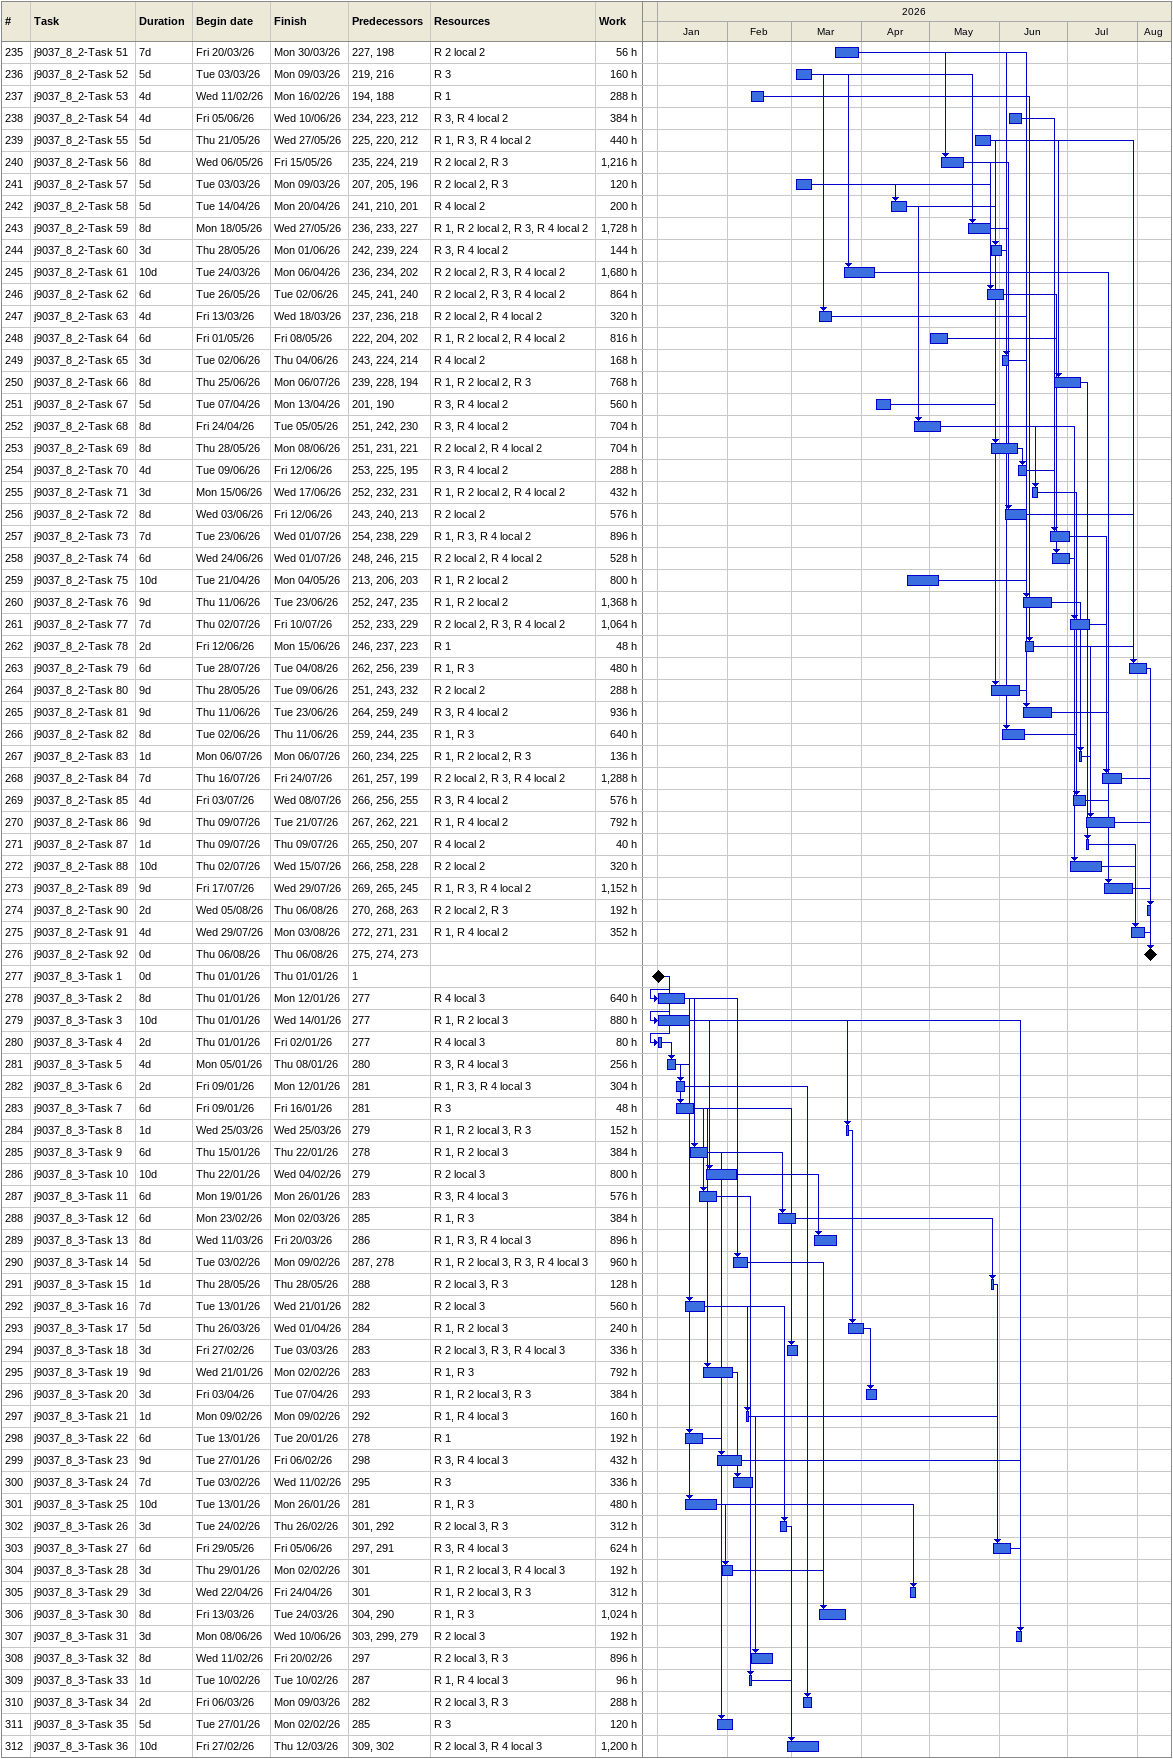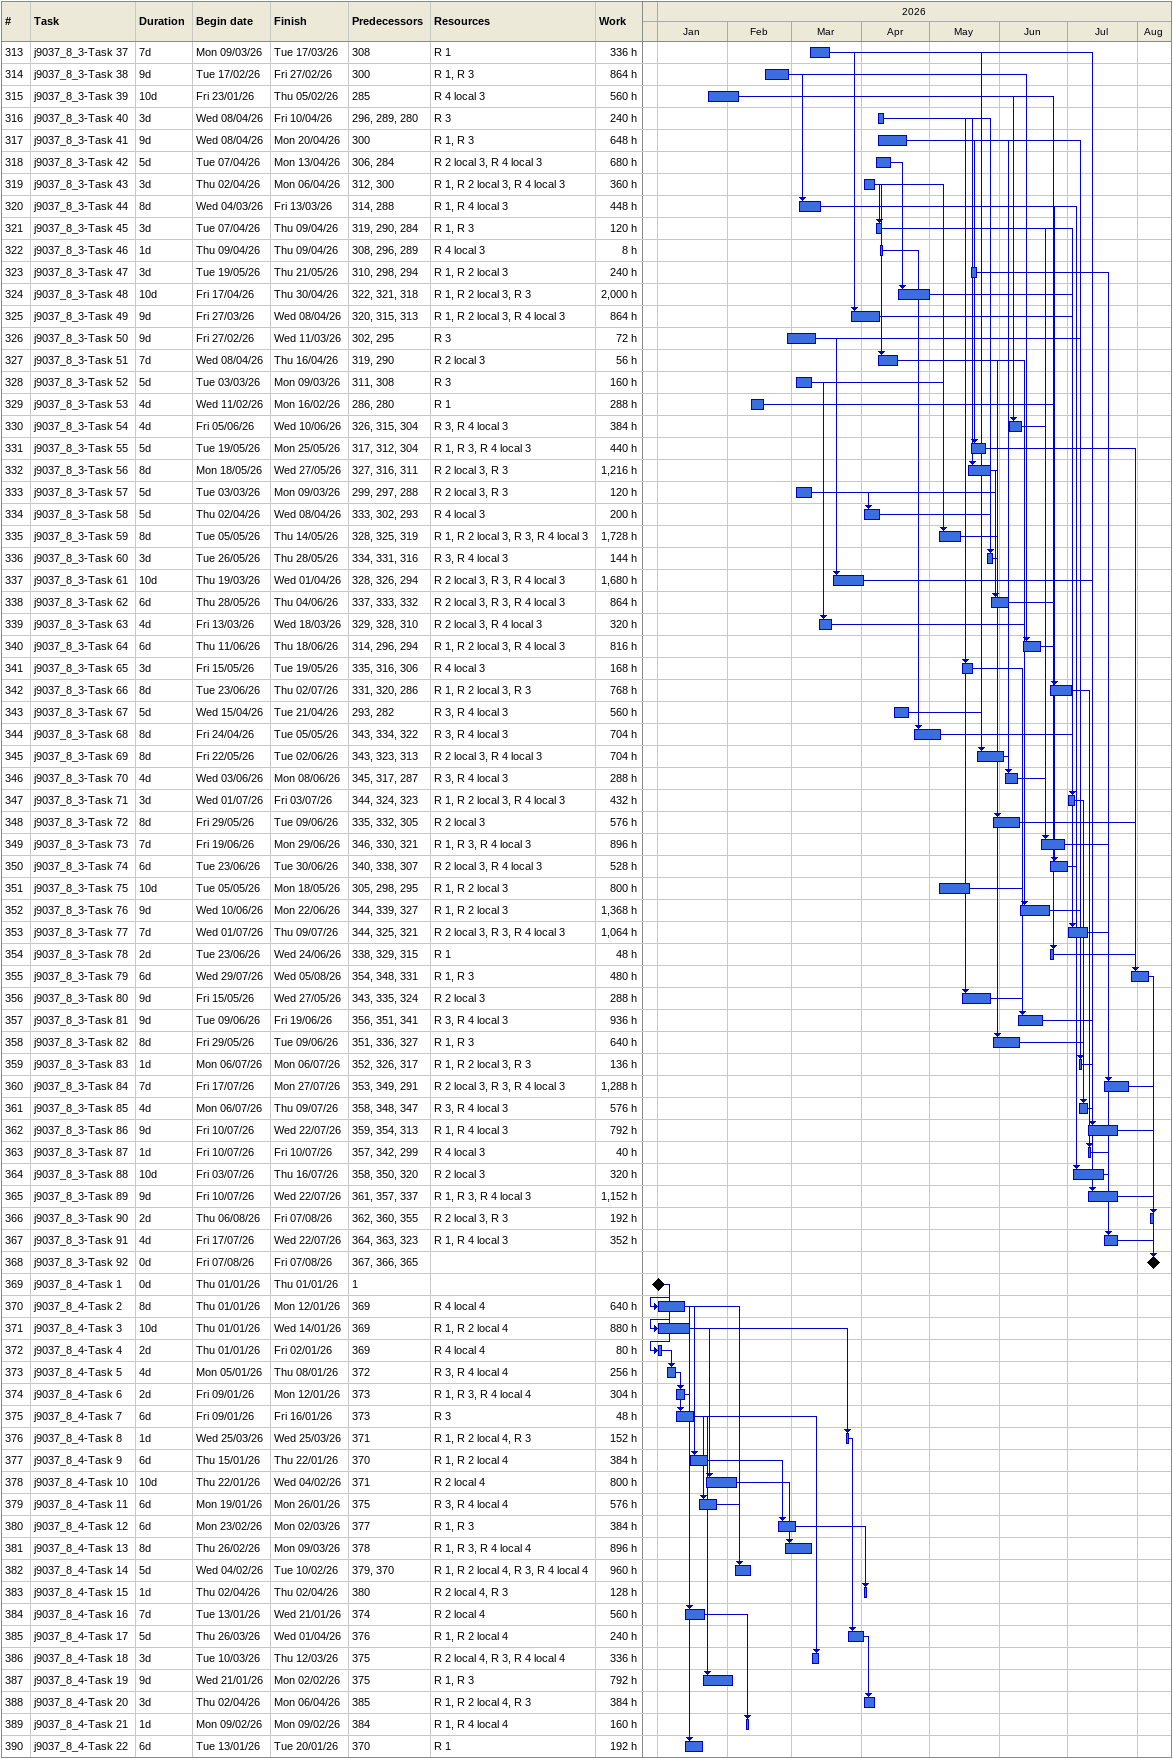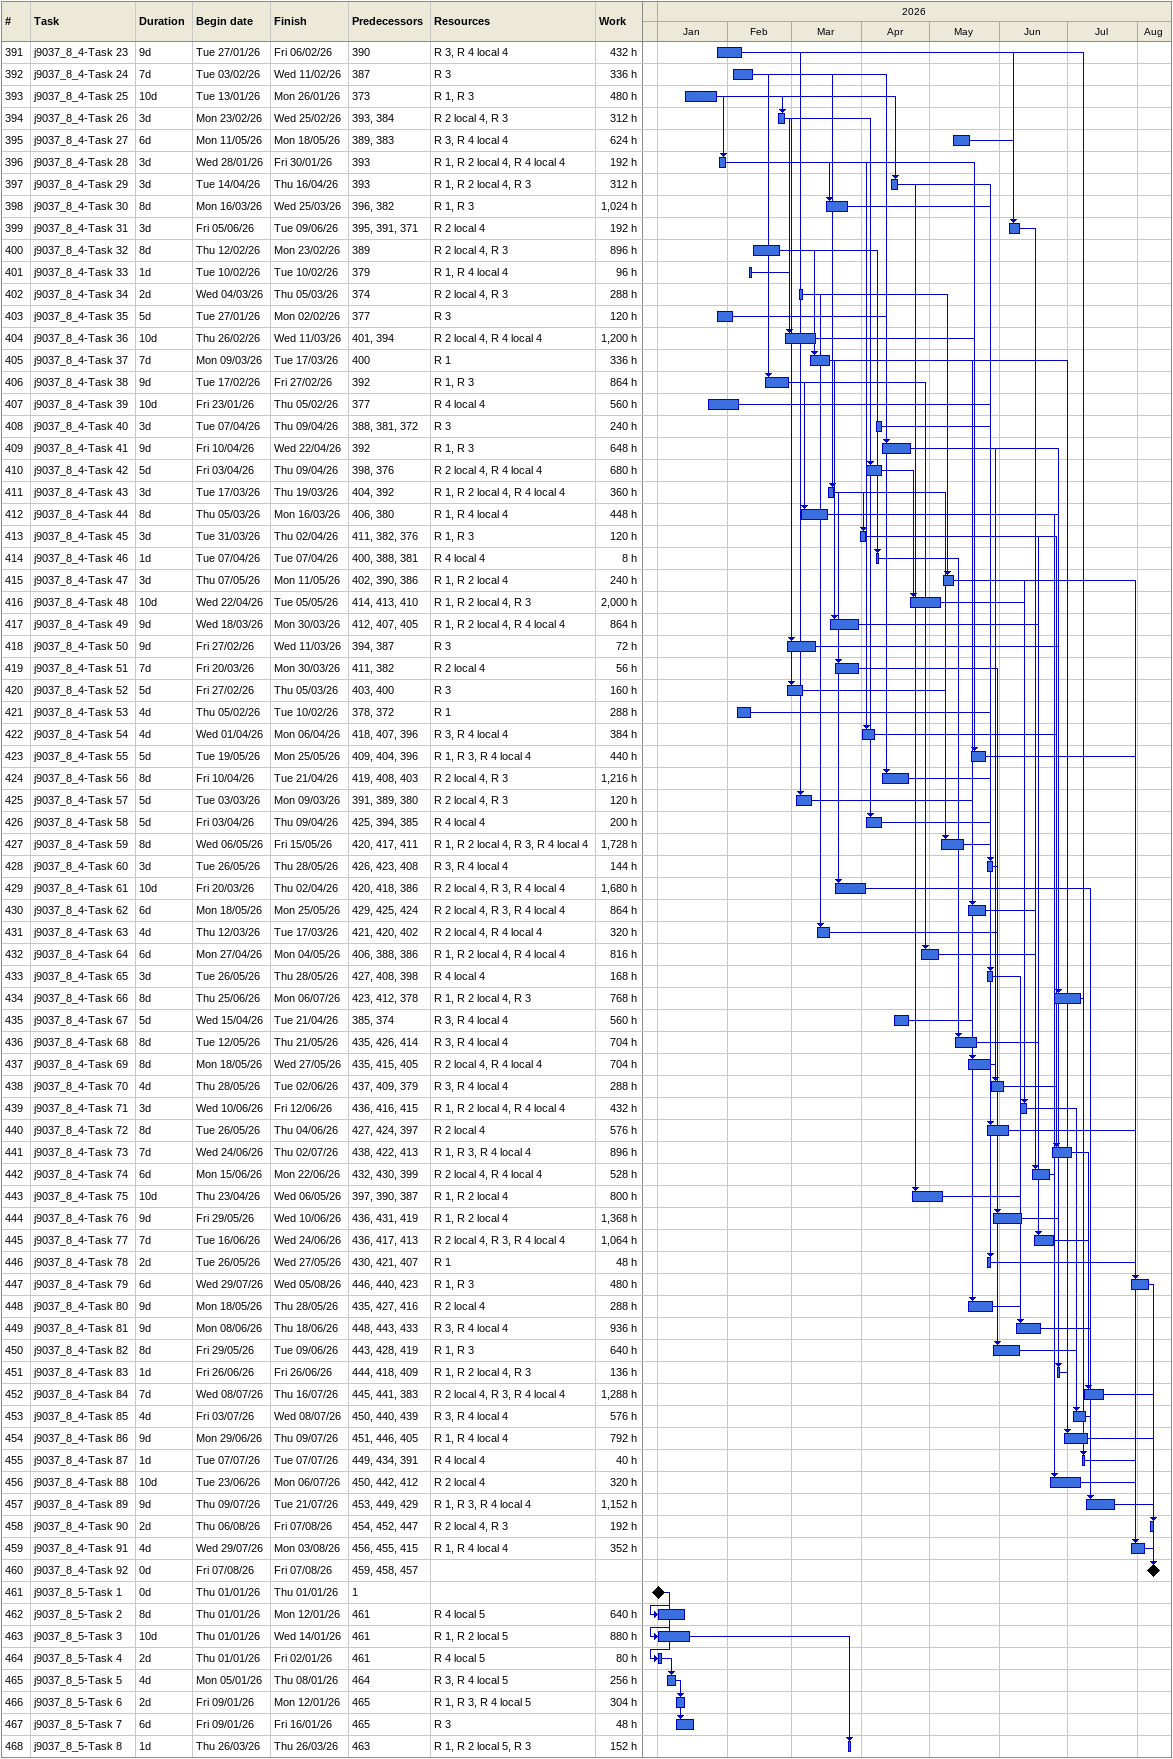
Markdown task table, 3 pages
| ID | Task | Duration | Start | Finish | Predecessors | Resources | Work (h) |
|---|---|---|---|---|---|---|---|
| 235 | j9037_8_2-Task 51 | 7d | 2026-03-20 | 2026-03-30 | 227, 198 | R 2 local 2 | 56 |
| 236 | j9037_8_2-Task 52 | 5d | 2026-03-03 | 2026-03-09 | 219, 216 | R 3 | 160 |
| 237 | j9037_8_2-Task 53 | 4d | 2026-02-11 | 2026-02-16 | 194, 188 | R 1 | 288 |
| 238 | j9037_8_2-Task 54 | 4d | 2026-06-05 | 2026-06-10 | 234, 223, 212 | R 3, R 4 local 2 | 384 |
| 239 | j9037_8_2-Task 55 | 5d | 2026-05-21 | 2026-05-27 | 225, 220, 212 | R 1, R 3, R 4 local 2 | 440 |
| 240 | j9037_8_2-Task 56 | 8d | 2026-05-06 | 2026-05-15 | 235, 224, 219 | R 2 local 2, R 3 | 1216 |
| 241 | j9037_8_2-Task 57 | 5d | 2026-03-03 | 2026-03-09 | 207, 205, 196 | R 2 local 2, R 3 | 120 |
| 242 | j9037_8_2-Task 58 | 5d | 2026-04-14 | 2026-04-20 | 241, 210, 201 | R 4 local 2 | 200 |
| 243 | j9037_8_2-Task 59 | 8d | 2026-05-18 | 2026-05-27 | 236, 233, 227 | R 1, R 2 local 2, R 3, R 4 local 2 | 1728 |
| 244 | j9037_8_2-Task 60 | 3d | 2026-05-28 | 2026-06-01 | 242, 239, 224 | R 3, R 4 local 2 | 144 |
| 245 | j9037_8_2-Task 61 | 10d | 2026-03-24 | 2026-04-06 | 236, 234, 202 | R 2 local 2, R 3, R 4 local 2 | 1680 |
| 246 | j9037_8_2-Task 62 | 6d | 2026-05-26 | 2026-06-02 | 245, 241, 240 | R 2 local 2, R 3, R 4 local 2 | 864 |
| 247 | j9037_8_2-Task 63 | 4d | 2026-03-13 | 2026-03-18 | 237, 236, 218 | R 2 local 2, R 4 local 2 | 320 |
| 248 | j9037_8_2-Task 64 | 6d | 2026-05-01 | 2026-05-08 | 222, 204, 202 | R 1, R 2 local 2, R 4 local 2 | 816 |
| 249 | j9037_8_2-Task 65 | 3d | 2026-06-02 | 2026-06-04 | 243, 224, 214 | R 4 local 2 | 168 |
| 250 | j9037_8_2-Task 66 | 8d | 2026-06-25 | 2026-07-06 | 239, 228, 194 | R 1, R 2 local 2, R 3 | 768 |
| 251 | j9037_8_2-Task 67 | 5d | 2026-04-07 | 2026-04-13 | 201, 190 | R 3, R 4 local 2 | 560 |
| 252 | j9037_8_2-Task 68 | 8d | 2026-04-24 | 2026-05-05 | 251, 242, 230 | R 3, R 4 local 2 | 704 |
| 253 | j9037_8_2-Task 69 | 8d | 2026-05-28 | 2026-06-08 | 251, 231, 221 | R 2 local 2, R 4 local 2 | 704 |
| 254 | j9037_8_2-Task 70 | 4d | 2026-06-09 | 2026-06-12 | 253, 225, 195 | R 3, R 4 local 2 | 288 |
| 255 | j9037_8_2-Task 71 | 3d | 2026-06-15 | 2026-06-17 | 252, 232, 231 | R 1, R 2 local 2, R 4 local 2 | 432 |
| 256 | j9037_8_2-Task 72 | 8d | 2026-06-03 | 2026-06-12 | 243, 240, 213 | R 2 local 2 | 576 |
| 257 | j9037_8_2-Task 73 | 7d | 2026-06-23 | 2026-07-01 | 254, 238, 229 | R 1, R 3, R 4 local 2 | 896 |
| 258 | j9037_8_2-Task 74 | 6d | 2026-06-24 | 2026-07-01 | 248, 246, 215 | R 2 local 2, R 4 local 2 | 528 |
| 259 | j9037_8_2-Task 75 | 10d | 2026-04-21 | 2026-05-04 | 213, 206, 203 | R 1, R 2 local 2 | 800 |
| 260 | j9037_8_2-Task 76 | 9d | 2026-06-11 | 2026-06-23 | 252, 247, 235 | R 1, R 2 local 2 | 1368 |
| 261 | j9037_8_2-Task 77 | 7d | 2026-07-02 | 2026-07-10 | 252, 233, 229 | R 2 local 2, R 3, R 4 local 2 | 1064 |
| 262 | j9037_8_2-Task 78 | 2d | 2026-06-12 | 2026-06-15 | 246, 237, 223 | R 1 | 48 |
| 263 | j9037_8_2-Task 79 | 6d | 2026-07-28 | 2026-08-04 | 262, 256, 239 | R 1, R 3 | 480 |
| 264 | j9037_8_2-Task 80 | 9d | 2026-05-28 | 2026-06-09 | 251, 243, 232 | R 2 local 2 | 288 |
| 265 | j9037_8_2-Task 81 | 9d | 2026-06-11 | 2026-06-23 | 264, 259, 249 | R 3, R 4 local 2 | 936 |
| 266 | j9037_8_2-Task 82 | 8d | 2026-06-02 | 2026-06-11 | 259, 244, 235 | R 1, R 3 | 640 |
| 267 | j9037_8_2-Task 83 | 1d | 2026-07-06 | 2026-07-06 | 260, 234, 225 | R 1, R 2 local 2, R 3 | 136 |
| 268 | j9037_8_2-Task 84 | 7d | 2026-07-16 | 2026-07-24 | 261, 257, 199 | R 2 local 2, R 3, R 4 local 2 | 1288 |
| 269 | j9037_8_2-Task 85 | 4d | 2026-07-03 | 2026-07-08 | 266, 256, 255 | R 3, R 4 local 2 | 576 |
| 270 | j9037_8_2-Task 86 | 9d | 2026-07-09 | 2026-07-21 | 267, 262, 221 | R 1, R 4 local 2 | 792 |
| 271 | j9037_8_2-Task 87 | 1d | 2026-07-09 | 2026-07-09 | 265, 250, 207 | R 4 local 2 | 40 |
| 272 | j9037_8_2-Task 88 | 10d | 2026-07-02 | 2026-07-15 | 266, 258, 228 | R 2 local 2 | 320 |
| 273 | j9037_8_2-Task 89 | 9d | 2026-07-17 | 2026-07-29 | 269, 265, 245 | R 1, R 3, R 4 local 2 | 1152 |
| 274 | j9037_8_2-Task 90 | 2d | 2026-08-05 | 2026-08-06 | 270, 268, 263 | R 2 local 2, R 3 | 192 |
| 275 | j9037_8_2-Task 91 | 4d | 2026-07-29 | 2026-08-03 | 272, 271, 231 | R 1, R 4 local 2 | 352 |
| 276 | j9037_8_2-Task 92 | 0d | 2026-08-06 | 2026-08-06 | 275, 274, 273 |  |  |
| 277 | j9037_8_3-Task 1 | 0d | 2026-01-01 | 2026-01-01 | 1 |  |  |
| 278 | j9037_8_3-Task 2 | 8d | 2026-01-01 | 2026-01-12 | 277 | R 4 local 3 | 640 |
| 279 | j9037_8_3-Task 3 | 10d | 2026-01-01 | 2026-01-14 | 277 | R 1, R 2 local 3 | 880 |
| 280 | j9037_8_3-Task 4 | 2d | 2026-01-01 | 2026-01-02 | 277 | R 4 local 3 | 80 |
| 281 | j9037_8_3-Task 5 | 4d | 2026-01-05 | 2026-01-08 | 280 | R 3, R 4 local 3 | 256 |
| 282 | j9037_8_3-Task 6 | 2d | 2026-01-09 | 2026-01-12 | 281 | R 1, R 3, R 4 local 3 | 304 |
| 283 | j9037_8_3-Task 7 | 6d | 2026-01-09 | 2026-01-16 | 281 | R 3 | 48 |
| 284 | j9037_8_3-Task 8 | 1d | 2026-03-25 | 2026-03-25 | 279 | R 1, R 2 local 3, R 3 | 152 |
| 285 | j9037_8_3-Task 9 | 6d | 2026-01-15 | 2026-01-22 | 278 | R 1, R 2 local 3 | 384 |
| 286 | j9037_8_3-Task 10 | 10d | 2026-01-22 | 2026-02-04 | 279 | R 2 local 3 | 800 |
| 287 | j9037_8_3-Task 11 | 6d | 2026-01-19 | 2026-01-26 | 283 | R 3, R 4 local 3 | 576 |
| 288 | j9037_8_3-Task 12 | 6d | 2026-02-23 | 2026-03-02 | 285 | R 1, R 3 | 384 |
| 289 | j9037_8_3-Task 13 | 8d | 2026-03-11 | 2026-03-20 | 286 | R 1, R 3, R 4 local 3 | 896 |
| 290 | j9037_8_3-Task 14 | 5d | 2026-02-03 | 2026-02-09 | 287, 278 | R 1, R 2 local 3, R 3, R 4 local 3 | 960 |
| 291 | j9037_8_3-Task 15 | 1d | 2026-05-28 | 2026-05-28 | 288 | R 2 local 3, R 3 | 128 |
| 292 | j9037_8_3-Task 16 | 7d | 2026-01-13 | 2026-01-21 | 282 | R 2 local 3 | 560 |
| 293 | j9037_8_3-Task 17 | 5d | 2026-03-26 | 2026-04-01 | 284 | R 1, R 2 local 3 | 240 |
| 294 | j9037_8_3-Task 18 | 3d | 2026-02-27 | 2026-03-03 | 283 | R 2 local 3, R 3, R 4 local 3 | 336 |
| 295 | j9037_8_3-Task 19 | 9d | 2026-01-21 | 2026-02-02 | 283 | R 1, R 3 | 792 |
| 296 | j9037_8_3-Task 20 | 3d | 2026-04-03 | 2026-04-07 | 293 | R 1, R 2 local 3, R 3 | 384 |
| 297 | j9037_8_3-Task 21 | 1d | 2026-02-09 | 2026-02-09 | 292 | R 1, R 4 local 3 | 160 |
| 298 | j9037_8_3-Task 22 | 6d | 2026-01-13 | 2026-01-20 | 278 | R 1 | 192 |
| 299 | j9037_8_3-Task 23 | 9d | 2026-01-27 | 2026-02-06 | 298 | R 3, R 4 local 3 | 432 |
| 300 | j9037_8_3-Task 24 | 7d | 2026-02-03 | 2026-02-11 | 295 | R 3 | 336 |
| 301 | j9037_8_3-Task 25 | 10d | 2026-01-13 | 2026-01-26 | 281 | R 1, R 3 | 480 |
| 302 | j9037_8_3-Task 26 | 3d | 2026-02-24 | 2026-02-26 | 301, 292 | R 2 local 3, R 3 | 312 |
| 303 | j9037_8_3-Task 27 | 6d | 2026-05-29 | 2026-06-05 | 297, 291 | R 3, R 4 local 3 | 624 |
| 304 | j9037_8_3-Task 28 | 3d | 2026-01-29 | 2026-02-02 | 301 | R 1, R 2 local 3, R 4 local 3 | 192 |
| 305 | j9037_8_3-Task 29 | 3d | 2026-04-22 | 2026-04-24 | 301 | R 1, R 2 local 3, R 3 | 312 |
| 306 | j9037_8_3-Task 30 | 8d | 2026-03-13 | 2026-03-24 | 304, 290 | R 1, R 3 | 1024 |
| 307 | j9037_8_3-Task 31 | 3d | 2026-06-08 | 2026-06-10 | 303, 299, 279 | R 2 local 3 | 192 |
| 308 | j9037_8_3-Task 32 | 8d | 2026-02-11 | 2026-02-20 | 297 | R 2 local 3, R 3 | 896 |
| 309 | j9037_8_3-Task 33 | 1d | 2026-02-10 | 2026-02-10 | 287 | R 1, R 4 local 3 | 96 |
| 310 | j9037_8_3-Task 34 | 2d | 2026-03-06 | 2026-03-09 | 282 | R 2 local 3, R 3 | 288 |
| 311 | j9037_8_3-Task 35 | 5d | 2026-01-27 | 2026-02-02 | 285 | R 3 | 120 |
| 312 | j9037_8_3-Task 36 | 10d | 2026-02-27 | 2026-03-12 | 309, 302 | R 2 local 3, R 4 local 3 | 1200 |
| 313 | j9037_8_3-Task 37 | 7d | 2026-03-09 | 2026-03-17 | 308 | R 1 | 336 |
| 314 | j9037_8_3-Task 38 | 9d | 2026-02-17 | 2026-02-27 | 300 | R 1, R 3 | 864 |
| 315 | j9037_8_3-Task 39 | 10d | 2026-01-23 | 2026-02-05 | 285 | R 4 local 3 | 560 |
| 316 | j9037_8_3-Task 40 | 3d | 2026-04-08 | 2026-04-10 | 296, 289, 280 | R 3 | 240 |
| 317 | j9037_8_3-Task 41 | 9d | 2026-04-08 | 2026-04-20 | 300 | R 1, R 3 | 648 |
| 318 | j9037_8_3-Task 42 | 5d | 2026-04-07 | 2026-04-13 | 306, 284 | R 2 local 3, R 4 local 3 | 680 |
| 319 | j9037_8_3-Task 43 | 3d | 2026-04-02 | 2026-04-06 | 312, 300 | R 1, R 2 local 3, R 4 local 3 | 360 |
| 320 | j9037_8_3-Task 44 | 8d | 2026-03-04 | 2026-03-13 | 314, 288 | R 1, R 4 local 3 | 448 |
| 321 | j9037_8_3-Task 45 | 3d | 2026-04-07 | 2026-04-09 | 319, 290, 284 | R 1, R 3 | 120 |
| 322 | j9037_8_3-Task 46 | 1d | 2026-04-09 | 2026-04-09 | 308, 296, 289 | R 4 local 3 | 8 |
| 323 | j9037_8_3-Task 47 | 3d | 2026-05-19 | 2026-05-21 | 310, 298, 294 | R 1, R 2 local 3 | 240 |
| 324 | j9037_8_3-Task 48 | 10d | 2026-04-17 | 2026-04-30 | 322, 321, 318 | R 1, R 2 local 3, R 3 | 2000 |
| 325 | j9037_8_3-Task 49 | 9d | 2026-03-27 | 2026-04-08 | 320, 315, 313 | R 1, R 2 local 3, R 4 local 3 | 864 |
| 326 | j9037_8_3-Task 50 | 9d | 2026-02-27 | 2026-03-11 | 302, 295 | R 3 | 72 |
| 327 | j9037_8_3-Task 51 | 7d | 2026-04-08 | 2026-04-16 | 319, 290 | R 2 local 3 | 56 |
| 328 | j9037_8_3-Task 52 | 5d | 2026-03-03 | 2026-03-09 | 311, 308 | R 3 | 160 |
| 329 | j9037_8_3-Task 53 | 4d | 2026-02-11 | 2026-02-16 | 286, 280 | R 1 | 288 |
| 330 | j9037_8_3-Task 54 | 4d | 2026-06-05 | 2026-06-10 | 326, 315, 304 | R 3, R 4 local 3 | 384 |
| 331 | j9037_8_3-Task 55 | 5d | 2026-05-19 | 2026-05-25 | 317, 312, 304 | R 1, R 3, R 4 local 3 | 440 |
| 332 | j9037_8_3-Task 56 | 8d | 2026-05-18 | 2026-05-27 | 327, 316, 311 | R 2 local 3, R 3 | 1216 |
| 333 | j9037_8_3-Task 57 | 5d | 2026-03-03 | 2026-03-09 | 299, 297, 288 | R 2 local 3, R 3 | 120 |
| 334 | j9037_8_3-Task 58 | 5d | 2026-04-02 | 2026-04-08 | 333, 302, 293 | R 4 local 3 | 200 |
| 335 | j9037_8_3-Task 59 | 8d | 2026-05-05 | 2026-05-14 | 328, 325, 319 | R 1, R 2 local 3, R 3, R 4 local 3 | 1728 |
| 336 | j9037_8_3-Task 60 | 3d | 2026-05-26 | 2026-05-28 | 334, 331, 316 | R 3, R 4 local 3 | 144 |
| 337 | j9037_8_3-Task 61 | 10d | 2026-03-19 | 2026-04-01 | 328, 326, 294 | R 2 local 3, R 3, R 4 local 3 | 1680 |
| 338 | j9037_8_3-Task 62 | 6d | 2026-05-28 | 2026-06-04 | 337, 333, 332 | R 2 local 3, R 3, R 4 local 3 | 864 |
| 339 | j9037_8_3-Task 63 | 4d | 2026-03-13 | 2026-03-18 | 329, 328, 310 | R 2 local 3, R 4 local 3 | 320 |
| 340 | j9037_8_3-Task 64 | 6d | 2026-06-11 | 2026-06-18 | 314, 296, 294 | R 1, R 2 local 3, R 4 local 3 | 816 |
| 341 | j9037_8_3-Task 65 | 3d | 2026-05-15 | 2026-05-19 | 335, 316, 306 | R 4 local 3 | 168 |
| 342 | j9037_8_3-Task 66 | 8d | 2026-06-23 | 2026-07-02 | 331, 320, 286 | R 1, R 2 local 3, R 3 | 768 |
| 343 | j9037_8_3-Task 67 | 5d | 2026-04-15 | 2026-04-21 | 293, 282 | R 3, R 4 local 3 | 560 |
| 344 | j9037_8_3-Task 68 | 8d | 2026-04-24 | 2026-05-05 | 343, 334, 322 | R 3, R 4 local 3 | 704 |
| 345 | j9037_8_3-Task 69 | 8d | 2026-05-22 | 2026-06-02 | 343, 323, 313 | R 2 local 3, R 4 local 3 | 704 |
| 346 | j9037_8_3-Task 70 | 4d | 2026-06-03 | 2026-06-08 | 345, 317, 287 | R 3, R 4 local 3 | 288 |
| 347 | j9037_8_3-Task 71 | 3d | 2026-07-01 | 2026-07-03 | 344, 324, 323 | R 1, R 2 local 3, R 4 local 3 | 432 |
| 348 | j9037_8_3-Task 72 | 8d | 2026-05-29 | 2026-06-09 | 335, 332, 305 | R 2 local 3 | 576 |
| 349 | j9037_8_3-Task 73 | 7d | 2026-06-19 | 2026-06-29 | 346, 330, 321 | R 1, R 3, R 4 local 3 | 896 |
| 350 | j9037_8_3-Task 74 | 6d | 2026-06-23 | 2026-06-30 | 340, 338, 307 | R 2 local 3, R 4 local 3 | 528 |
| 351 | j9037_8_3-Task 75 | 10d | 2026-05-05 | 2026-05-18 | 305, 298, 295 | R 1, R 2 local 3 | 800 |
| 352 | j9037_8_3-Task 76 | 9d | 2026-06-10 | 2026-06-22 | 344, 339, 327 | R 1, R 2 local 3 | 1368 |
| 353 | j9037_8_3-Task 77 | 7d | 2026-07-01 | 2026-07-09 | 344, 325, 321 | R 2 local 3, R 3, R 4 local 3 | 1064 |
| 354 | j9037_8_3-Task 78 | 2d | 2026-06-23 | 2026-06-24 | 338, 329, 315 | R 1 | 48 |
| 355 | j9037_8_3-Task 79 | 6d | 2026-07-29 | 2026-08-05 | 354, 348, 331 | R 1, R 3 | 480 |
| 356 | j9037_8_3-Task 80 | 9d | 2026-05-15 | 2026-05-27 | 343, 335, 324 | R 2 local 3 | 288 |
| 357 | j9037_8_3-Task 81 | 9d | 2026-06-09 | 2026-06-19 | 356, 351, 341 | R 3, R 4 local 3 | 936 |
| 358 | j9037_8_3-Task 82 | 8d | 2026-05-29 | 2026-06-09 | 351, 336, 327 | R 1, R 3 | 640 |
| 359 | j9037_8_3-Task 83 | 1d | 2026-07-06 | 2026-07-06 | 352, 326, 317 | R 1, R 2 local 3, R 3 | 136 |
| 360 | j9037_8_3-Task 84 | 7d | 2026-07-17 | 2026-07-27 | 353, 349, 291 | R 2 local 3, R 3, R 4 local 3 | 1288 |
| 361 | j9037_8_3-Task 85 | 4d | 2026-07-06 | 2026-07-09 | 358, 348, 347 | R 3, R 4 local 3 | 576 |
| 362 | j9037_8_3-Task 86 | 9d | 2026-07-10 | 2026-07-22 | 359, 354, 313 | R 1, R 4 local 3 | 792 |
| 363 | j9037_8_3-Task 87 | 1d | 2026-07-10 | 2026-07-10 | 357, 342, 299 | R 4 local 3 | 40 |
| 364 | j9037_8_3-Task 88 | 10d | 2026-07-03 | 2026-07-16 | 358, 350, 320 | R 2 local 3 | 320 |
| 365 | j9037_8_3-Task 89 | 9d | 2026-07-10 | 2026-07-22 | 361, 357, 337 | R 1, R 3, R 4 local 3 | 1152 |
| 366 | j9037_8_3-Task 90 | 2d | 2026-08-06 | 2026-08-07 | 362, 360, 355 | R 2 local 3, R 3 | 192 |
| 367 | j9037_8_3-Task 91 | 4d | 2026-07-17 | 2026-07-22 | 364, 363, 323 | R 1, R 4 local 3 | 352 |
| 368 | j9037_8_3-Task 92 | 0d | 2026-08-07 | 2026-08-07 | 367, 366, 365 |  |  |
| 369 | j9037_8_4-Task 1 | 0d | 2026-01-01 | 2026-01-01 | 1 |  |  |
| 370 | j9037_8_4-Task 2 | 8d | 2026-01-01 | 2026-01-12 | 369 | R 4 local 4 | 640 |
| 371 | j9037_8_4-Task 3 | 10d | 2026-01-01 | 2026-01-14 | 369 | R 1, R 2 local 4 | 880 |
| 372 | j9037_8_4-Task 4 | 2d | 2026-01-01 | 2026-01-02 | 369 | R 4 local 4 | 80 |
| 373 | j9037_8_4-Task 5 | 4d | 2026-01-05 | 2026-01-08 | 372 | R 3, R 4 local 4 | 256 |
| 374 | j9037_8_4-Task 6 | 2d | 2026-01-09 | 2026-01-12 | 373 | R 1, R 3, R 4 local 4 | 304 |
| 375 | j9037_8_4-Task 7 | 6d | 2026-01-09 | 2026-01-16 | 373 | R 3 | 48 |
| 376 | j9037_8_4-Task 8 | 1d | 2026-03-25 | 2026-03-25 | 371 | R 1, R 2 local 4, R 3 | 152 |
| 377 | j9037_8_4-Task 9 | 6d | 2026-01-15 | 2026-01-22 | 370 | R 1, R 2 local 4 | 384 |
| 378 | j9037_8_4-Task 10 | 10d | 2026-01-22 | 2026-02-04 | 371 | R 2 local 4 | 800 |
| 379 | j9037_8_4-Task 11 | 6d | 2026-01-19 | 2026-01-26 | 375 | R 3, R 4 local 4 | 576 |
| 380 | j9037_8_4-Task 12 | 6d | 2026-02-23 | 2026-03-02 | 377 | R 1, R 3 | 384 |
| 381 | j9037_8_4-Task 13 | 8d | 2026-02-26 | 2026-03-09 | 378 | R 1, R 3, R 4 local 4 | 896 |
| 382 | j9037_8_4-Task 14 | 5d | 2026-02-04 | 2026-02-10 | 379, 370 | R 1, R 2 local 4, R 3, R 4 local 4 | 960 |
| 383 | j9037_8_4-Task 15 | 1d | 2026-04-02 | 2026-04-02 | 380 | R 2 local 4, R 3 | 128 |
| 384 | j9037_8_4-Task 16 | 7d | 2026-01-13 | 2026-01-21 | 374 | R 2 local 4 | 560 |
| 385 | j9037_8_4-Task 17 | 5d | 2026-03-26 | 2026-04-01 | 376 | R 1, R 2 local 4 | 240 |
| 386 | j9037_8_4-Task 18 | 3d | 2026-03-10 | 2026-03-12 | 375 | R 2 local 4, R 3, R 4 local 4 | 336 |
| 387 | j9037_8_4-Task 19 | 9d | 2026-01-21 | 2026-02-02 | 375 | R 1, R 3 | 792 |
| 388 | j9037_8_4-Task 20 | 3d | 2026-04-02 | 2026-04-06 | 385 | R 1, R 2 local 4, R 3 | 384 |
| 389 | j9037_8_4-Task 21 | 1d | 2026-02-09 | 2026-02-09 | 384 | R 1, R 4 local 4 | 160 |
| 390 | j9037_8_4-Task 22 | 6d | 2026-01-13 | 2026-01-20 | 370 | R 1 | 192 |
| 391 | j9037_8_4-Task 23 | 9d | 2026-01-27 | 2026-02-06 | 390 | R 3, R 4 local 4 | 432 |
| 392 | j9037_8_4-Task 24 | 7d | 2026-02-03 | 2026-02-11 | 387 | R 3 | 336 |
| 393 | j9037_8_4-Task 25 | 10d | 2026-01-13 | 2026-01-26 | 373 | R 1, R 3 | 480 |
| 394 | j9037_8_4-Task 26 | 3d | 2026-02-23 | 2026-02-25 | 393, 384 | R 2 local 4, R 3 | 312 |
| 395 | j9037_8_4-Task 27 | 6d | 2026-05-11 | 2026-05-18 | 389, 383 | R 3, R 4 local 4 | 624 |
| 396 | j9037_8_4-Task 28 | 3d | 2026-01-28 | 2026-01-30 | 393 | R 1, R 2 local 4, R 4 local 4 | 192 |
| 397 | j9037_8_4-Task 29 | 3d | 2026-04-14 | 2026-04-16 | 393 | R 1, R 2 local 4, R 3 | 312 |
| 398 | j9037_8_4-Task 30 | 8d | 2026-03-16 | 2026-03-25 | 396, 382 | R 1, R 3 | 1024 |
| 399 | j9037_8_4-Task 31 | 3d | 2026-06-05 | 2026-06-09 | 395, 391, 371 | R 2 local 4 | 192 |
| 400 | j9037_8_4-Task 32 | 8d | 2026-02-12 | 2026-02-23 | 389 | R 2 local 4, R 3 | 896 |
| 401 | j9037_8_4-Task 33 | 1d | 2026-02-10 | 2026-02-10 | 379 | R 1, R 4 local 4 | 96 |
| 402 | j9037_8_4-Task 34 | 2d | 2026-03-04 | 2026-03-05 | 374 | R 2 local 4, R 3 | 288 |
| 403 | j9037_8_4-Task 35 | 5d | 2026-01-27 | 2026-02-02 | 377 | R 3 | 120 |
| 404 | j9037_8_4-Task 36 | 10d | 2026-02-26 | 2026-03-11 | 401, 394 | R 2 local 4, R 4 local 4 | 1200 |
| 405 | j9037_8_4-Task 37 | 7d | 2026-03-09 | 2026-03-17 | 400 | R 1 | 336 |
| 406 | j9037_8_4-Task 38 | 9d | 2026-02-17 | 2026-02-27 | 392 | R 1, R 3 | 864 |
| 407 | j9037_8_4-Task 39 | 10d | 2026-01-23 | 2026-02-05 | 377 | R 4 local 4 | 560 |
| 408 | j9037_8_4-Task 40 | 3d | 2026-04-07 | 2026-04-09 | 388, 381, 372 | R 3 | 240 |
| 409 | j9037_8_4-Task 41 | 9d | 2026-04-10 | 2026-04-22 | 392 | R 1, R 3 | 648 |
| 410 | j9037_8_4-Task 42 | 5d | 2026-04-03 | 2026-04-09 | 398, 376 | R 2 local 4, R 4 local 4 | 680 |
| 411 | j9037_8_4-Task 43 | 3d | 2026-03-17 | 2026-03-19 | 404, 392 | R 1, R 2 local 4, R 4 local 4 | 360 |
| 412 | j9037_8_4-Task 44 | 8d | 2026-03-05 | 2026-03-16 | 406, 380 | R 1, R 4 local 4 | 448 |
| 413 | j9037_8_4-Task 45 | 3d | 2026-03-31 | 2026-04-02 | 411, 382, 376 | R 1, R 3 | 120 |
| 414 | j9037_8_4-Task 46 | 1d | 2026-04-07 | 2026-04-07 | 400, 388, 381 | R 4 local 4 | 8 |
| 415 | j9037_8_4-Task 47 | 3d | 2026-05-07 | 2026-05-11 | 402, 390, 386 | R 1, R 2 local 4 | 240 |
| 416 | j9037_8_4-Task 48 | 10d | 2026-04-22 | 2026-05-05 | 414, 413, 410 | R 1, R 2 local 4, R 3 | 2000 |
| 417 | j9037_8_4-Task 49 | 9d | 2026-03-18 | 2026-03-30 | 412, 407, 405 | R 1, R 2 local 4, R 4 local 4 | 864 |
| 418 | j9037_8_4-Task 50 | 9d | 2026-02-27 | 2026-03-11 | 394, 387 | R 3 | 72 |
| 419 | j9037_8_4-Task 51 | 7d | 2026-03-20 | 2026-03-30 | 411, 382 | R 2 local 4 | 56 |
| 420 | j9037_8_4-Task 52 | 5d | 2026-02-27 | 2026-03-05 | 403, 400 | R 3 | 160 |
| 421 | j9037_8_4-Task 53 | 4d | 2026-02-05 | 2026-02-10 | 378, 372 | R 1 | 288 |
| 422 | j9037_8_4-Task 54 | 4d | 2026-04-01 | 2026-04-06 | 418, 407, 396 | R 3, R 4 local 4 | 384 |
| 423 | j9037_8_4-Task 55 | 5d | 2026-05-19 | 2026-05-25 | 409, 404, 396 | R 1, R 3, R 4 local 4 | 440 |
| 424 | j9037_8_4-Task 56 | 8d | 2026-04-10 | 2026-04-21 | 419, 408, 403 | R 2 local 4, R 3 | 1216 |
| 425 | j9037_8_4-Task 57 | 5d | 2026-03-03 | 2026-03-09 | 391, 389, 380 | R 2 local 4, R 3 | 120 |
| 426 | j9037_8_4-Task 58 | 5d | 2026-04-03 | 2026-04-09 | 425, 394, 385 | R 4 local 4 | 200 |
| 427 | j9037_8_4-Task 59 | 8d | 2026-05-06 | 2026-05-15 | 420, 417, 411 | R 1, R 2 local 4, R 3, R 4 local 4 | 1728 |
| 428 | j9037_8_4-Task 60 | 3d | 2026-05-26 | 2026-05-28 | 426, 423, 408 | R 3, R 4 local 4 | 144 |
| 429 | j9037_8_4-Task 61 | 10d | 2026-03-20 | 2026-04-02 | 420, 418, 386 | R 2 local 4, R 3, R 4 local 4 | 1680 |
| 430 | j9037_8_4-Task 62 | 6d | 2026-05-18 | 2026-05-25 | 429, 425, 424 | R 2 local 4, R 3, R 4 local 4 | 864 |
| 431 | j9037_8_4-Task 63 | 4d | 2026-03-12 | 2026-03-17 | 421, 420, 402 | R 2 local 4, R 4 local 4 | 320 |
| 432 | j9037_8_4-Task 64 | 6d | 2026-04-27 | 2026-05-04 | 406, 388, 386 | R 1, R 2 local 4, R 4 local 4 | 816 |
| 433 | j9037_8_4-Task 65 | 3d | 2026-05-26 | 2026-05-28 | 427, 408, 398 | R 4 local 4 | 168 |
| 434 | j9037_8_4-Task 66 | 8d | 2026-06-25 | 2026-07-06 | 423, 412, 378 | R 1, R 2 local 4, R 3 | 768 |
| 435 | j9037_8_4-Task 67 | 5d | 2026-04-15 | 2026-04-21 | 385, 374 | R 3, R 4 local 4 | 560 |
| 436 | j9037_8_4-Task 68 | 8d | 2026-05-12 | 2026-05-21 | 435, 426, 414 | R 3, R 4 local 4 | 704 |
| 437 | j9037_8_4-Task 69 | 8d | 2026-05-18 | 2026-05-27 | 435, 415, 405 | R 2 local 4, R 4 local 4 | 704 |
| 438 | j9037_8_4-Task 70 | 4d | 2026-05-28 | 2026-06-02 | 437, 409, 379 | R 3, R 4 local 4 | 288 |
| 439 | j9037_8_4-Task 71 | 3d | 2026-06-10 | 2026-06-12 | 436, 416, 415 | R 1, R 2 local 4, R 4 local 4 | 432 |
| 440 | j9037_8_4-Task 72 | 8d | 2026-05-26 | 2026-06-04 | 427, 424, 397 | R 2 local 4 | 576 |
| 441 | j9037_8_4-Task 73 | 7d | 2026-06-24 | 2026-07-02 | 438, 422, 413 | R 1, R 3, R 4 local 4 | 896 |
| 442 | j9037_8_4-Task 74 | 6d | 2026-06-15 | 2026-06-22 | 432, 430, 399 | R 2 local 4, R 4 local 4 | 528 |
| 443 | j9037_8_4-Task 75 | 10d | 2026-04-23 | 2026-05-06 | 397, 390, 387 | R 1, R 2 local 4 | 800 |
| 444 | j9037_8_4-Task 76 | 9d | 2026-05-29 | 2026-06-10 | 436, 431, 419 | R 1, R 2 local 4 | 1368 |
| 445 | j9037_8_4-Task 77 | 7d | 2026-06-16 | 2026-06-24 | 436, 417, 413 | R 2 local 4, R 3, R 4 local 4 | 1064 |
| 446 | j9037_8_4-Task 78 | 2d | 2026-05-26 | 2026-05-27 | 430, 421, 407 | R 1 | 48 |
| 447 | j9037_8_4-Task 79 | 6d | 2026-07-29 | 2026-08-05 | 446, 440, 423 | R 1, R 3 | 480 |
| 448 | j9037_8_4-Task 80 | 9d | 2026-05-18 | 2026-05-28 | 435, 427, 416 | R 2 local 4 | 288 |
| 449 | j9037_8_4-Task 81 | 9d | 2026-06-08 | 2026-06-18 | 448, 443, 433 | R 3, R 4 local 4 | 936 |
| 450 | j9037_8_4-Task 82 | 8d | 2026-05-29 | 2026-06-09 | 443, 428, 419 | R 1, R 3 | 640 |
| 451 | j9037_8_4-Task 83 | 1d | 2026-06-26 | 2026-06-26 | 444, 418, 409 | R 1, R 2 local 4, R 3 | 136 |
| 452 | j9037_8_4-Task 84 | 7d | 2026-07-08 | 2026-07-16 | 445, 441, 383 | R 2 local 4, R 3, R 4 local 4 | 1288 |
| 453 | j9037_8_4-Task 85 | 4d | 2026-07-03 | 2026-07-08 | 450, 440, 439 | R 3, R 4 local 4 | 576 |
| 454 | j9037_8_4-Task 86 | 9d | 2026-06-29 | 2026-07-09 | 451, 446, 405 | R 1, R 4 local 4 | 792 |
| 455 | j9037_8_4-Task 87 | 1d | 2026-07-07 | 2026-07-07 | 449, 434, 391 | R 4 local 4 | 40 |
| 456 | j9037_8_4-Task 88 | 10d | 2026-06-23 | 2026-07-06 | 450, 442, 412 | R 2 local 4 | 320 |
| 457 | j9037_8_4-Task 89 | 9d | 2026-07-09 | 2026-07-21 | 453, 449, 429 | R 1, R 3, R 4 local 4 | 1152 |
| 458 | j9037_8_4-Task 90 | 2d | 2026-08-06 | 2026-08-07 | 454, 452, 447 | R 2 local 4, R 3 | 192 |
| 459 | j9037_8_4-Task 91 | 4d | 2026-07-29 | 2026-08-03 | 456, 455, 415 | R 1, R 4 local 4 | 352 |
| 460 | j9037_8_4-Task 92 | 0d | 2026-08-07 | 2026-08-07 | 459, 458, 457 |  |  |
| 461 | j9037_8_5-Task 1 | 0d | 2026-01-01 | 2026-01-01 | 1 |  |  |
| 462 | j9037_8_5-Task 2 | 8d | 2026-01-01 | 2026-01-12 | 461 | R 4 local 5 | 640 |
| 463 | j9037_8_5-Task 3 | 10d | 2026-01-01 | 2026-01-14 | 461 | R 1, R 2 local 5 | 880 |
| 464 | j9037_8_5-Task 4 | 2d | 2026-01-01 | 2026-01-02 | 461 | R 4 local 5 | 80 |
| 465 | j9037_8_5-Task 5 | 4d | 2026-01-05 | 2026-01-08 | 464 | R 3, R 4 local 5 | 256 |
| 466 | j9037_8_5-Task 6 | 2d | 2026-01-09 | 2026-01-12 | 465 | R 1, R 3, R 4 local 5 | 304 |
| 467 | j9037_8_5-Task 7 | 6d | 2026-01-09 | 2026-01-16 | 465 | R 3 | 48 |
| 468 | j9037_8_5-Task 8 | 1d | 2026-03-26 | 2026-03-26 | 463 | R 1, R 2 local 5, R 3 | 152 |
